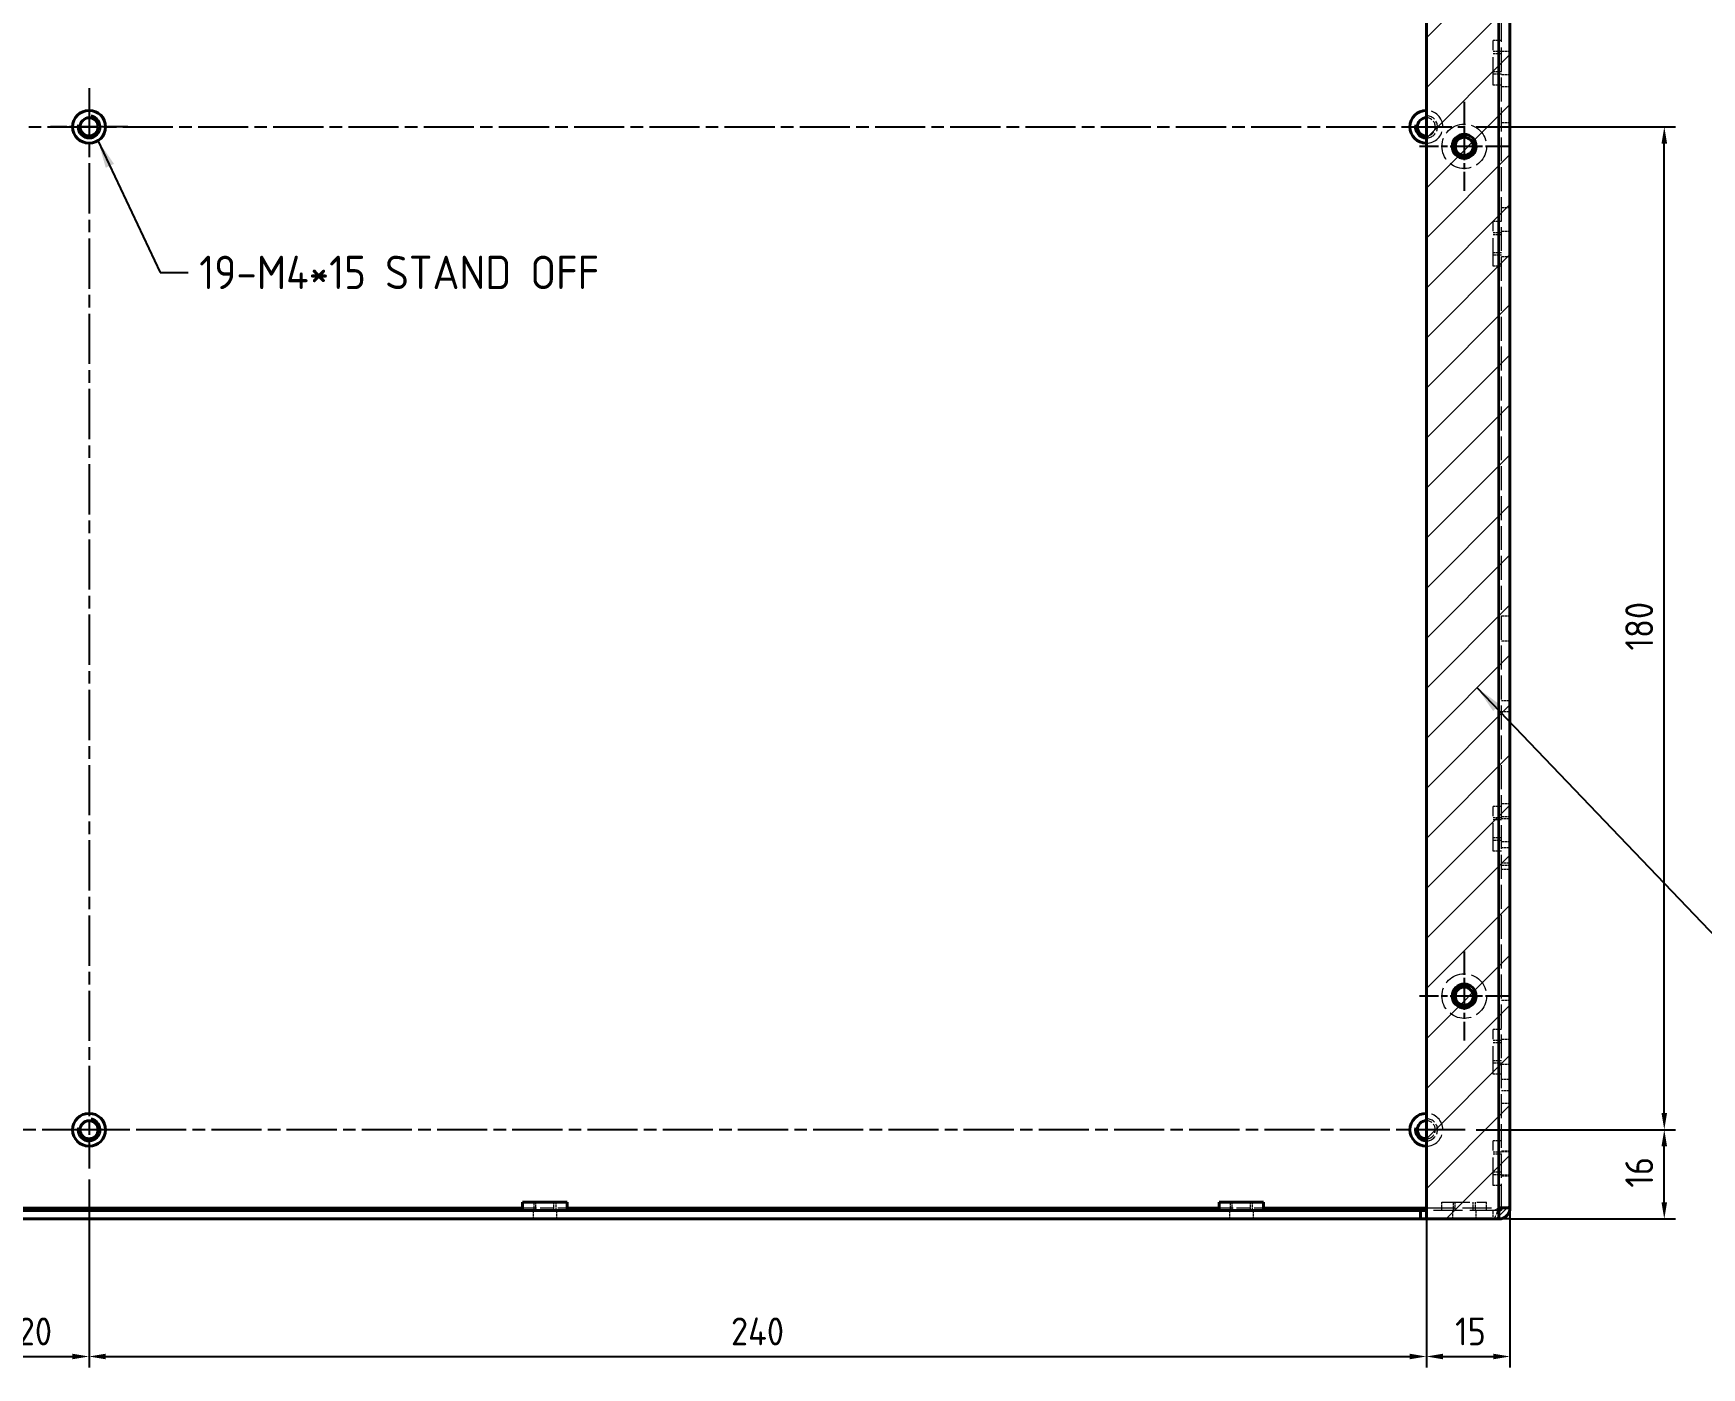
# Model space of a CAD drawing. Header units: millimetres. Extents: x 0 to 1682, y 0 to 1188.
# Drawn here: x 820.5 to 1119.9, y 598.4 to 837.8 of the extents above; entities that cross this region are included whole.
import ezdxf

# ---------------------------------------------------------------- set-up
doc = ezdxf.new("R2010")
doc.units = ezdxf.units.MM
doc.header["$LTSCALE"] = 2
doc.linetypes.add('CHAIN', pattern=[0.3543, 0.2362, -0.0295, 0.0591, -0.0295])
doc.linetypes.add('DASHED', pattern=[0.2067, 0.1654, -0.0413])
for name, color, linetype, lineweight in [('가려진 것(ISO)', 2, 'DASHED', 18), ('가려진 좁은 것(ISO)', 2, 'DASHED', 18), ('가시적인 것(ISO)', 3, 'Continuous', 40), ('가시적인 좁은 것(ISO)', 3, 'Continuous', 35), ('기호(ISO)', 5, 'Continuous', 25), ('스케치 형상(ISO)', 3, 'Continuous', 25), ('중심 표식(ISO)', 1, 'Continuous', 25), ('중심선(ISO)', 1, 'Continuous', 25), ('치수(ISO)', 2, 'Continuous', 25), ('해치(ISO)', 7, 'Continuous', 18)]:
    doc.layers.add(name, color=color, linetype=linetype, lineweight=lineweight)
doc.styles.add('치수 텍스트_PSTEK_POSCO', font='isocp.shx')
doc.dimstyles.new('치수_PSTEK_POSCO', dxfattribs={"dimscale": 2, "dimtxt": 2.5, "dimasz": 1.5, "dimexe": 1, "dimexo": 1, "dimgap": 1, "dimtad": 1, "dimrnd": 1e-08, "dimdsep": 46, "dimtxsty": '치수 텍스트_PSTEK_POSCO', "dimcen": 0.09, "dimdle": 10, "dimclrd": 7, "dimclre": 7, "dimclrt": 2, "dimadec": 1, "dimazin": 2, "dimtfac": 1, "dimtmove": 0, "dimatfit": 3, "dimfxl": 0, "dimtolj": 1, "dimlwd": -1, "dimlwe": -1, "dimarcsym": 0})
doc.dimstyles.new('치수_PSTEK_POSCO$7', dxfattribs={"dimscale": 2, "dimtxt": 2.5, "dimasz": 2.5, "dimexe": 1, "dimexo": 1, "dimgap": 1, "dimtad": 1, "dimrnd": 1e-08, "dimdsep": 46, "dimtxsty": '치수 텍스트_PSTEK_POSCO', "dimcen": 0.09, "dimdle": 10, "dimclrd": 7, "dimclre": 7, "dimclrt": 2, "dimadec": 1, "dimazin": 2, "dimtfac": 1, "dimtmove": 0, "dimatfit": 3, "dimfxl": 0, "dimtolj": 1, "dimlwd": -1, "dimlwe": -1, "dimarcsym": 0})

# ---------------------------------------------------------------- blocks, each defined once
blk = doc.blocks.new('*D25')
at = {"layer": 'Defpoints', "color": 0, "transparency": 16777216}
for p in [(810.49, 634.1), (830.49, 634.1), (830.49, 600.36)]:
    blk.add_point(p, dxfattribs=at)
at = {"layer": '치수(ISO)', "color": 7, "transparency": 16777216}
for p, q in [((810.49, 632.1), (810.49, 598.36)), ((830.49, 632.1), (830.49, 598.36)), ((813.49, 600.36), (827.49, 600.36))]:
    blk.add_line(p, q, dxfattribs=at)
for points in [[(813.49, 600.86), (813.49, 599.86), (810.49, 600.36)], [(827.49, 600.86), (827.49, 599.86), (830.49, 600.36)]]:
    blk.add_solid(points, dxfattribs=at)
at = {"layer": '치수(ISO)', "color": 2, "transparency": 16777216, "insert": (817.69, 604.86), "char_height": 5, "attachment_point": 4, "style": '치수 텍스트_PSTEK_POSCO'}
blk.add_mtext('\\A1;20', dxfattribs=at)
blk = doc.blocks.new('*D26')
at = {"layer": 'Defpoints', "color": 0, "transparency": 16777216}
for p in [(830.49, 634.1), (1070.49, 634.1), (1070.49, 600.36)]:
    blk.add_point(p, dxfattribs=at)
at = {"layer": '치수(ISO)', "color": 7, "transparency": 16777216}
for p, q in [((830.49, 632.1), (830.49, 598.36)), ((1070.49, 632.1), (1070.49, 598.36)), ((833.49, 600.36), (1067.49, 600.36))]:
    blk.add_line(p, q, dxfattribs=at)
for points in [[(833.49, 600.86), (833.49, 599.86), (830.49, 600.36)], [(1067.49, 600.86), (1067.49, 599.86), (1070.49, 600.36)]]:
    blk.add_solid(points, dxfattribs=at)
at = {"layer": '치수(ISO)', "color": 2, "transparency": 16777216, "insert": (945.69, 604.86), "char_height": 5, "attachment_point": 4, "style": '치수 텍스트_PSTEK_POSCO'}
blk.add_mtext('\\A1;240', dxfattribs=at)
blk = doc.blocks.new('*D27')
at = {"layer": 'Defpoints', "color": 0, "transparency": 16777216}
for p in [(1070.49, 634.1), (1085.49, 627.05), (1085.49, 600.36)]:
    blk.add_point(p, dxfattribs=at)
at = {"layer": '치수(ISO)', "color": 7, "transparency": 16777216}
for p, q in [((1070.49, 632.1), (1070.49, 598.36)), ((1085.49, 625.05), (1085.49, 598.36)), ((1073.49, 600.36), (1082.49, 600.36))]:
    blk.add_line(p, q, dxfattribs=at)
for points in [[(1073.49, 600.86), (1073.49, 599.86), (1070.49, 600.36)], [(1082.49, 600.86), (1082.49, 599.86), (1085.49, 600.36)]]:
    blk.add_solid(points, dxfattribs=at)
at = {"layer": '치수(ISO)', "color": 2, "transparency": 16777216, "insert": (1075.65, 604.86), "char_height": 5, "attachment_point": 4, "style": '치수 텍스트_PSTEK_POSCO'}
blk.add_mtext('\\A1;15', dxfattribs=at)
blk = doc.blocks.new('*D28')
at = {"layer": 'Defpoints', "color": 0, "transparency": 16777216}
for p in [(1077.44, 821.05), (1113.19, 821.05), (1077.44, 641.05)]:
    blk.add_point(p, dxfattribs=at)
at = {"layer": '치수(ISO)', "color": 7, "transparency": 16777216}
for p, q in [((1079.44, 821.05), (1115.19, 821.05)), ((1113.19, 644.05), (1113.19, 818.05)), ((1079.44, 641.05), (1115.19, 641.05))]:
    blk.add_line(p, q, dxfattribs=at)
for points in [[(1112.69, 818.05), (1113.69, 818.05), (1113.19, 821.05)], [(1112.69, 644.05), (1113.69, 644.05), (1113.19, 641.05)]]:
    blk.add_solid(points, dxfattribs=at)
at = {"layer": '치수(ISO)', "color": 2, "transparency": 16777216, "insert": (1108.69, 727.07), "char_height": 5, "attachment_point": 4, "rotation": 90, "style": '치수 텍스트_PSTEK_POSCO'}
blk.add_mtext('\\A1;180', dxfattribs=at)
blk = doc.blocks.new('*D29')
at = {"layer": 'Defpoints', "color": 0, "transparency": 16777216}
for p in [(1077.44, 641.05), (1113.19, 641.05), (1083.49, 625.05)]:
    blk.add_point(p, dxfattribs=at)
at = {"layer": '치수(ISO)', "color": 7, "transparency": 16777216}
for p, q in [((1079.44, 641.05), (1115.19, 641.05)), ((1113.19, 628.05), (1113.19, 638.05)), ((1085.49, 625.05), (1115.19, 625.05))]:
    blk.add_line(p, q, dxfattribs=at)
for points in [[(1112.69, 638.05), (1113.69, 638.05), (1113.19, 641.05)], [(1112.69, 628.05), (1113.69, 628.05), (1113.19, 625.05)]]:
    blk.add_solid(points, dxfattribs=at)
at = {"layer": '치수(ISO)', "color": 2, "transparency": 16777216, "insert": (1108.69, 630.66), "char_height": 5, "attachment_point": 4, "rotation": 90, "style": '치수 텍스트_PSTEK_POSCO'}
blk.add_mtext('\\A1;16', dxfattribs=at)

msp = doc.modelspace()

# ---------------------------------------------------------------- hatches: boundary and pattern name
at = {"layer": '해치(ISO)'}
h = msp.add_hatch(dxfattribs=at)
h.set_pattern_fill('ANSI31', color=1, scale=50.8, style=0)
h.set_pattern_definition([(45, (0, 0), (-4.490128, 4.490128), [])])
h.paths.add_polyline_path([(1070.4877, 1010.0492), (1070.4877, 625.0492), (1085.4877, 625.0492), (1085.4877, 1010.0492)])

# ---------------------------------------------------------------- linework, layer by layer
at = {"layer": '가려진 것(ISO)', "ltscale": 12.980641}
msp.add_line((1083.9877, 627.0492), (1083.9877, 1008.0492), dxfattribs=at)
at = {"layer": '가려진 것(ISO)', "ltscale": 15.198803}
for p, q in [((1082.4877, 828.5492), (1082.4877, 836.5492)), ((1082.4877, 796.0492), (1082.4877, 804.0492)), ((1082.4877, 691.0492), (1082.4877, 699.0492)), ((1082.4877, 651.0492), (1082.4877, 659.0492)), ((1082.4877, 631.0492), (1082.4877, 639.0492)), ((1073.2877, 628.0492), (1081.2877, 628.0492))]:
    msp.add_line(p, q, dxfattribs=at)
at = {"layer": '가려진 것(ISO)', "ltscale": 1.428422}
for p, q in [((1083.9877, 836.5492), (1082.4877, 836.5492)), ((1083.9877, 834.5492), (1082.4877, 834.5492)), ((1083.9877, 834.1702), (1082.4877, 834.1702)), ((1083.9877, 834.6492), (1085.4877, 834.6492)), ((1083.9877, 830.9282), (1082.4877, 830.9282)), ((1082.4877, 830.5492), (1083.9877, 830.5492)), ((1083.9877, 830.4492), (1085.4877, 830.4492)), ((1083.9877, 828.5492), (1082.4877, 828.5492)), ((1083.9877, 828.2992), (1085.4877, 828.2992)), ((1083.9877, 821.7992), (1085.4877, 821.7992)), ((1083.9877, 806.5492), (1085.4877, 806.5492)), ((1083.9877, 804.0492), (1082.4877, 804.0492)), ((1083.9877, 802.0492), (1082.4877, 802.0492)), ((1083.9877, 801.6702), (1082.4877, 801.6702)), ((1083.9877, 802.2992), (1085.4877, 802.2992)), ((1083.9877, 798.4282), (1082.4877, 798.4282)), ((1082.4877, 798.0492), (1083.9877, 798.0492)), ((1083.9877, 797.7992), (1085.4877, 797.7992)), ((1083.9877, 796.0492), (1082.4877, 796.0492)), ((1083.9877, 733.2992), (1085.4877, 733.2992)), ((1083.9877, 728.7992), (1085.4877, 728.7992)), ((1085.4877, 718.0492), (1083.9877, 718.0492)), ((1083.9877, 699.0492), (1082.4877, 699.0492)), ((1083.9877, 699.6234), (1085.4877, 699.6234)), ((1083.9877, 697.0492), (1082.4877, 697.0492)), ((1083.9877, 696.6702), (1082.4877, 696.6702)), ((1083.9877, 697.2992), (1085.4877, 697.2992)), ((1085.4877, 696.8819), (1083.9877, 696.8819)), ((1083.9877, 693.4282), (1082.4877, 693.4282)), ((1082.4877, 693.0492), (1083.9877, 693.0492)), ((1083.9877, 692.7992), (1085.4877, 692.7992)), ((1083.9877, 691.0492), (1082.4877, 691.0492)), ((1083.9877, 688.5492), (1085.4877, 688.5492)), ((1085.4877, 687.7636), (1083.9877, 687.7636)), ((1083.9877, 664.2992), (1085.4877, 664.2992)), ((1083.9877, 659.0492), (1082.4877, 659.0492)), ((1083.9877, 657.0492), (1082.4877, 657.0492)), ((1083.9877, 656.6702), (1082.4877, 656.6702)), ((1083.9877, 657.2992), (1085.4877, 657.2992)), ((1083.9877, 653.4282), (1082.4877, 653.4282)), ((1082.4877, 653.0492), (1083.9877, 653.0492)), ((1083.9877, 652.7992), (1085.4877, 652.7992)), ((1083.9877, 651.0492), (1082.4877, 651.0492)), ((1085.4877, 648.0492), (1083.9877, 648.0492)), ((1083.9877, 645.7992), (1085.4877, 645.7992)), ((1083.9877, 639.0492), (1082.4877, 639.0492)), ((1083.9877, 637.0492), (1082.4877, 637.0492)), ((1083.9877, 636.6702), (1082.4877, 636.6702)), ((1083.9877, 637.2992), (1085.4877, 637.2992)), ((1083.9877, 637.1492), (1085.4877, 637.1492)), ((1083.9877, 633.4282), (1082.4877, 633.4282)), ((1082.4877, 633.0492), (1083.9877, 633.0492)), ((1083.9877, 632.9492), (1085.4877, 632.9492)), ((1083.9877, 632.7992), (1085.4877, 632.7992)), ((1083.9877, 631.0492), (1082.4877, 631.0492)), ((910.1877, 626.5492), (910.1877, 625.0492)), ((910.2877, 628.0492), (910.2877, 626.5492)), ((910.6667, 626.5492), (910.6667, 628.0492)), ((913.9087, 626.5492), (913.9087, 628.0492)), ((914.2877, 626.5492), (914.2877, 628.0492)), ((914.3877, 626.5492), (914.3877, 625.0492)), ((1035.1877, 626.5492), (1035.1877, 625.0492)), ((1035.2877, 628.0492), (1035.2877, 626.5492)), ((1035.6667, 626.5492), (1035.6667, 628.0492)), ((1038.9087, 626.5492), (1038.9087, 628.0492)), ((1039.2877, 626.5492), (1039.2877, 628.0492)), ((1039.3877, 626.5492), (1039.3877, 625.0492)), ((1073.2877, 626.5492), (1073.2877, 628.0492)), ((1075.1877, 626.5492), (1075.1877, 625.0492)), ((1075.2877, 628.0492), (1075.2877, 626.5492)), ((1075.6667, 626.5492), (1075.6667, 628.0492)), ((1078.9087, 626.5492), (1078.9087, 628.0492)), ((1079.2877, 626.5492), (1079.2877, 628.0492)), ((1079.3877, 626.5492), (1079.3877, 625.0492)), ((1081.2877, 626.5492), (1081.2877, 628.0492))]:
    msp.add_line(p, q, dxfattribs=at)
at = {"layer": '가려진 것(ISO)', "ltscale": 0.009423}
for p, q in [((1085.4877, 830.7492), (1085.4977, 830.7492)), ((1085.4877, 829.0492), (1085.4977, 829.0492)), ((1085.4877, 827.5492), (1085.4977, 827.5492)), ((1085.4877, 826.5492), (1085.4977, 826.5492)), ((1085.4877, 825.3992), (1085.4977, 825.3992)), ((1085.4877, 824.6992), (1085.4977, 824.6992)), ((1085.4877, 823.5492), (1085.4977, 823.5492)), ((1085.4877, 822.5492), (1085.4977, 822.5492)), ((1085.4877, 821.0492), (1085.4977, 821.0492)), ((1085.4877, 819.3492), (1085.4977, 819.3492)), ((1085.4877, 669.4682), (1085.4977, 669.4682)), ((1085.4877, 668.2745), (1085.4977, 668.2745)), ((1085.4877, 666.4998), (1085.4977, 666.4998)), ((1085.4877, 666.4949), (1085.4977, 666.4949)), ((1085.4877, 665.7899), (1085.4977, 665.7899)), ((1085.4877, 665.328), (1085.4977, 665.328)), ((1085.4877, 663.9787), (1085.4977, 663.9787)), ((1085.4877, 663.1935), (1085.4977, 663.1935)), ((1085.4877, 661.2802), (1085.4977, 661.2802)), ((1085.4877, 660.4804), (1085.4977, 660.4804)), ((1085.4877, 658.6522), (1085.4977, 658.6522)), ((1085.4877, 657.8523), (1085.4977, 657.8523)), ((1085.4877, 655.9949), (1085.4977, 655.9949)), ((1085.4877, 655.392), (1085.4977, 655.392)), ((1085.4877, 654.7453), (1085.4977, 654.7453)), ((1085.4877, 651.7283), (1085.4977, 651.7283)), ((1085.4877, 650.0193), (1085.4977, 650.0193)), ((1085.4877, 649.2194), (1085.4977, 649.2194)), ((1085.4877, 648.4633), (1085.4977, 648.4633)), ((1085.4877, 648.264), (1085.4977, 648.264)), ((1085.4877, 648.1789), (1085.4977, 648.1789)), ((1085.4877, 648.1011), (1085.4977, 648.1011)), ((1085.4877, 647.9552), (1085.4977, 647.9552)), ((1085.4877, 647.8556), (1085.4977, 647.8556)), ((1085.4877, 647.6368), (1085.4977, 647.6368)), ((1085.4877, 647.5979), (1085.4977, 647.5979)), ((1085.4877, 647.435), (1085.4977, 647.435)), ((1085.4877, 647.3693), (1085.4977, 647.3693)), ((1085.4877, 647.2186), (1085.4977, 647.2186)), ((1085.4877, 646.8855), (1085.4977, 646.8855)), ((1085.4877, 646.7397), (1085.4977, 646.7397)), ((1085.4877, 646.6716), (1085.4977, 646.6716)), ((1085.4877, 646.6278), (1085.4977, 646.6278)), ((1085.4877, 646.5768), (1085.4977, 646.5768)), ((1085.4877, 646.5452), (1085.4977, 646.5452)), ((1085.4877, 646.5379), (1085.4977, 646.5379)), ((1085.4877, 646.358), (1085.4977, 646.358)), ((1085.4877, 646.3045), (1085.4977, 646.3045)), ((1085.4877, 646.2632), (1085.4977, 646.2632)), ((1085.4877, 645.8888), (1085.4977, 645.8888)), ((1085.4877, 645.8839), (1085.4977, 645.8839)), ((1085.4877, 644.8653), (1085.4977, 644.8653)), ((1085.4877, 644.7267), (1085.4977, 644.7267)), ((1085.4877, 644.6489), (1085.4977, 644.6489)), ((1085.4877, 643.9123), (1085.4977, 643.9123)), ((1085.4877, 643.4066), (1085.4977, 643.4066))]:
    msp.add_line(p, q, dxfattribs=at)
at = {"layer": '가려진 것(ISO)', "ltscale": 15.72327}
msp.add_line((1083.4877, 626.5492), (1070.4877, 626.5492), dxfattribs=at)
at = {"layer": '가려진 것(ISO)', "ltscale": 0.166787}
msp.add_line((1082.427, 626.5492), (1082.427, 626.374), dxfattribs=at)
at = {"layer": '가려진 것(ISO)', "ltscale": 1.261536}
msp.add_line((1082.427, 626.374), (1082.427, 625.0492), dxfattribs=at)
at = {"layer": '가려진 것(ISO)', "ltscale": 12.159042}
for centre in [(1077.2877, 817.5492), (1077.2877, 665.0492)]:
    msp.add_circle(centre, 4, dxfattribs=at)
at = {"layer": '가려진 것(ISO)', "ltscale": 11.209118}
for centre in [(1070.4877, 821.0492), (1070.4877, 641.0492)]:
    msp.add_arc(centre, 2.95, 270, 90, dxfattribs=at)
at = {"layer": '가려진 것(ISO)', "ltscale": 5.651248}
for centre in [(1070.4877, 821.0492), (1070.4877, 641.0492)]:
    msp.add_arc(centre, 2, 270, 80, dxfattribs=at)
at = {"layer": '가려진 것(ISO)', "ltscale": 4.849754}
for centre in [(1070.4877, 821.0492), (1070.4877, 641.0492)]:
    msp.add_arc(centre, 1.621, 270, 90, dxfattribs=at)
at = {"layer": '가려진 것(ISO)', "ltscale": 1.253394}
msp.add_open_spline([(1083.4877, 627.0492), (1083.1342, 626.7874), (1082.7806, 626.5492), (1082.427, 626.5492)], degree=3, dxfattribs=at)
at = {"layer": '가려진 것(ISO)', "ltscale": 2.644453}
msp.add_open_spline([(1082.427, 625.0492), (1082.6913, 625.0492), (1082.9555, 625.5543), (1083.2197, 626.276), (1083.2521, 626.3647), (1083.2846, 626.4561), (1083.3171, 626.5492)], degree=3, knots=[0, 0, 0, 0, 1.17385238, 1.17385238, 1.17385238, 1.31811607, 1.31811607, 1.31811607, 1.31811607], dxfattribs=at)
at = {"layer": '가려진 것(ISO)', "ltscale": 0.507866}
msp.add_open_spline([(1083.3171, 626.5492), (1083.374, 626.7123), (1083.4308, 626.8808), (1083.4877, 627.0492)], degree=3, dxfattribs=at)
at = {"layer": '가려진 좁은 것(ISO)', "ltscale": 1.428422}
for p, q in [((1085.4877, 716.0492), (1083.9877, 716.0492)), ((1085.4877, 691.6344), (1083.9877, 691.6344)), ((1085.4877, 688.8929), (1083.9877, 688.8929)), ((1085.4877, 650.0492), (1083.9877, 650.0492))]:
    msp.add_line(p, q, dxfattribs=at)
at = {"layer": '가려진 좁은 것(ISO)', "ltscale": 0.009423}
for p, q in [((1085.4877, 669.2591), (1085.4977, 669.2591)), ((1085.4877, 669.2567), (1085.4977, 669.2567)), ((1085.4877, 669.2299), (1085.4977, 669.2299)), ((1085.4877, 668.8531), (1085.4977, 668.8531)), ((1085.4877, 668.841), (1085.4977, 668.841)), ((1085.4877, 668.8264), (1085.4977, 668.8264)), ((1085.4877, 667.9099), (1085.4977, 667.9099)), ((1085.4877, 666.2105), (1085.4977, 666.2105)), ((1085.4877, 666.1303), (1085.4977, 666.1303)), ((1085.4877, 665.9868), (1085.4977, 665.9868)), ((1085.4877, 665.9455), (1085.4977, 665.9455)), ((1085.4877, 665.7753), (1085.4977, 665.7753)), ((1085.4877, 665.469), (1085.4977, 665.469)), ((1085.4877, 661.7737), (1085.4977, 661.7737)), ((1085.4877, 659.9868), (1085.4977, 659.9868)), ((1085.4877, 659.1457), (1085.4977, 659.1457)), ((1085.4877, 657.3588), (1085.4977, 657.3588)), ((1085.4877, 656.4325), (1085.4977, 656.4325)), ((1085.4877, 656.3912), (1085.4977, 656.3912)), ((1085.4877, 655.8661), (1085.4977, 655.8661)), ((1085.4877, 655.8369), (1085.4977, 655.8369)), ((1085.4877, 655.6667), (1085.4977, 655.6667)), ((1085.4877, 655.5257), (1085.4977, 655.5257)), ((1085.4877, 655.3945), (1085.4977, 655.3945)), ((1085.4877, 655.3385), (1085.4977, 655.3385)), ((1085.4877, 654.9325), (1085.4977, 654.9325)), ((1085.4877, 653.2064), (1085.4977, 653.2064)), ((1085.4877, 652.7786), (1085.4977, 652.7786)), ((1085.4877, 652.499), (1085.4977, 652.499)), ((1085.4877, 652.2802), (1085.4977, 652.2802)), ((1085.4877, 652.0565), (1085.4977, 652.0565)), ((1085.4877, 651.7867), (1085.4977, 651.7867)), ((1085.4877, 650.5128), (1085.4977, 650.5128)), ((1085.4877, 648.7259), (1085.4977, 648.7259)), ((1085.4877, 648.3466), (1085.4977, 648.3466)), ((1085.4877, 647.8653), (1085.4977, 647.8653)), ((1085.4877, 647.8191), (1085.4977, 647.8191)), ((1085.4877, 647.7486), (1085.4977, 647.7486)), ((1085.4877, 647.2915), (1085.4977, 647.2915)), ((1085.4877, 647.2672), (1085.4977, 647.2672)), ((1085.4877, 647.1043), (1085.4977, 647.1043)), ((1085.4877, 647.0217), (1085.4977, 647.0217)), ((1085.4877, 646.9949), (1085.4977, 646.9949)), ((1085.4877, 646.9876), (1085.4977, 646.9876)), ((1085.4877, 646.8782), (1085.4977, 646.8782)), ((1085.4877, 646.7907), (1085.4977, 646.7907)), ((1085.4877, 646.1732), (1085.4977, 646.1732)), ((1085.4877, 646.0833), (1085.4977, 646.0833)), ((1085.4877, 645.2737), (1085.4977, 645.2737)), ((1085.4877, 645.1619), (1085.4977, 645.1619)), ((1085.4877, 644.576), (1085.4977, 644.576)), ((1085.4877, 644.5128), (1085.4977, 644.5128)), ((1085.4877, 644.503), (1085.4977, 644.503)), ((1085.4877, 644.4787), (1085.4977, 644.4787)), ((1085.4877, 644.2648), (1085.4977, 644.2648)), ((1085.4877, 644.1675), (1085.4977, 644.1675)), ((1085.4877, 644.1238), (1085.4977, 644.1238)), ((1085.4877, 644.0411), (1085.4977, 644.0411)), ((1085.4877, 644.0314), (1085.4977, 644.0314)), ((1085.4877, 643.7202), (1085.4977, 643.7202))]:
    msp.add_line(p, q, dxfattribs=at)
at = {"layer": '가려진 좁은 것(ISO)', "ltscale": 7.618686}
for p, q in [((908.2877, 627.0492), (916.2877, 627.0492)), ((1033.2877, 627.0492), (1041.2877, 627.0492))]:
    msp.add_line(p, q, dxfattribs=at)
at = {"layer": '가려진 좁은 것(ISO)', "ltscale": 15.72327}
msp.add_line((1070.4877, 627.0492), (1083.4877, 627.0492), dxfattribs=at)
at = {"layer": '가시적인 것(ISO)'}
for p, q in [((1070.4877, 1010.0492), (1070.4877, 625.0492)), ((1085.4877, 1008.0492), (1085.4877, 627.0492)), ((1085.4877, 831.0492), (1085.4977, 831.0492)), ((1085.4977, 819.0492), (1085.4977, 831.0492)), ((1085.4877, 819.0492), (1085.4977, 819.0492)), ((1085.4877, 669.5581), (1085.4977, 669.5581)), ((1085.4877, 667.5525), (1085.4977, 667.5525)), ((1085.4877, 667.1951), (1085.4977, 667.1951)), ((1085.4877, 665.2672), (1085.4977, 665.2672)), ((1085.4877, 665.0776), (1085.4977, 665.0776)), ((1085.4877, 665.0095), (1085.4977, 665.0095)), ((1085.4977, 664.2486), (1085.4977, 665.0095)), ((1085.4877, 664.2486), (1085.4977, 664.2486)), ((1085.4877, 663.597), (1085.4977, 663.597)), ((1085.4877, 662.9431), (1085.4977, 662.9431)), ((1085.4877, 662.1627), (1085.4977, 662.1627)), ((1085.4877, 662.0363), (1085.4977, 662.0363)), ((1085.4977, 663.597), (1085.4977, 664.2486)), ((1085.4977, 662.9431), (1085.4977, 663.597)), ((1085.4977, 662.1627), (1085.4977, 662.9431)), ((1085.4877, 659.7243), (1085.4977, 659.7243)), ((1085.4877, 659.4082), (1085.4977, 659.4082)), ((1085.4877, 657.0962), (1085.4977, 657.0962)), ((1085.4877, 656.751), (1085.4977, 656.751)), ((1085.4877, 656.6684), (1085.4977, 656.6684)), ((1085.4977, 654.6797), (1085.4977, 656.6684)), ((1085.4877, 654.6797), (1085.4977, 654.6797)), ((1085.4877, 654.6189), (1085.4977, 654.6189)), ((1085.4877, 654.5509), (1085.4977, 654.5509)), ((1085.4877, 654.0452), (1085.4977, 654.0452)), ((1085.4877, 653.5225), (1085.4977, 653.5225)), ((1085.4977, 654.5509), (1085.4977, 654.6189)), ((1085.4977, 653.5225), (1085.4977, 654.0452)), ((1085.4877, 651.2056), (1085.4977, 651.2056)), ((1085.4877, 650.7753), (1085.4977, 650.7753)), ((1085.4877, 648.7186), (1085.4977, 648.7186)), ((1085.4877, 648.6068), (1085.4977, 648.6068)), ((1085.4877, 648.1838), (1085.4977, 648.1838)), ((1085.4877, 647.9771), (1085.4977, 647.9771)), ((1085.4977, 648.1838), (1085.4977, 648.6068)), ((1085.4977, 647.9771), (1085.4977, 648.1838)), ((1085.4877, 645.8134), (1085.4977, 645.8134)), ((1085.4877, 645.8037), (1085.4977, 645.8037)), ((1085.4877, 645.4828), (1085.4977, 645.4828)), ((1085.4877, 645.405), (1085.4977, 645.405)), ((1085.4877, 643.3434), (1085.4977, 643.3434)), ((1085.4877, 643.3288), (1085.4977, 643.3288)), ((1085.4877, 643.2559), (1085.4977, 643.2559)), ((1085.4977, 643.2559), (1085.4977, 643.3288)), ((601.5484, 626.5492), (1069.427, 626.5492)), ((908.2877, 628.0492), (916.2877, 628.0492)), ((908.2877, 626.5492), (908.2877, 628.0492)), ((916.2877, 626.5492), (916.2877, 628.0492)), ((1033.2877, 628.0492), (1041.2877, 628.0492)), ((1033.2877, 626.5492), (1033.2877, 628.0492)), ((1041.2877, 626.5492), (1041.2877, 628.0492)), ((1070.4877, 626.5492), (1069.427, 626.5492)), ((1069.427, 626.5492), (1069.427, 625.0492)), ((1083.4877, 625.0492), (1083.4877, 627.0492)), ((1083.4877, 627.0492), (1083.9877, 627.0492)), ((1083.9877, 627.0492), (1085.4877, 627.0492)), ((601.5484, 625.0492), (1069.427, 625.0492)), ((1069.427, 625.0492), (1070.4877, 625.0492)), ((1083.4877, 625.0492), (1070.4877, 625.0492))]:
    msp.add_line(p, q, dxfattribs=at)
for centre, radius in [((830.4877, 821.0492), 2.95), ((830.4877, 821.0492), 1.621), ((1077.2877, 817.5492), 2.15), ((1077.2877, 817.5492), 1.621), ((1077.2877, 665.0492), 2.15), ((1077.2877, 665.0492), 1.621), ((830.4877, 641.0492), 2.95), ((830.4877, 641.0492), 1.621)]:
    msp.add_circle(centre, radius, dxfattribs=at)
for centre, radius, start, end in [((1070.4877, 821.0492), 2.95, 90, 270), ((1070.4877, 821.0492), 1.621, 90, 270), ((1070.4877, 641.0492), 2.95, 90, 270), ((1070.4877, 641.0492), 1.621, 90, 270), ((1083.4877, 627.0492), 0.5, 270, 0), ((1083.4877, 627.0492), 2, 270, 0)]:
    msp.add_arc(centre, radius, start, end, dxfattribs=at)
for points in [[(1085.4977, 668.8069), (1085.4977, 668.9941), (1085.4977, 669.3685), (1085.4977, 669.5581)], [(1085.4977, 667.9342), (1085.4977, 668.1019), (1085.4977, 668.559), (1085.4977, 668.8069)], [(1085.4977, 667.5525), (1085.4977, 667.6342), (1085.4977, 667.7567), (1085.4977, 667.9342)], [(1085.4977, 666.0768), (1085.4977, 666.6603), (1085.4977, 666.9812), (1085.4977, 667.1951)], [(1085.4977, 665.2672), (1085.4977, 665.3718), (1085.4977, 665.8385), (1085.4977, 666.0768)], [(1085.4977, 661.7761), (1085.4977, 661.9123), (1085.4977, 661.9867), (1085.4977, 662.0363)], [(1085.4977, 660.8815), (1085.4977, 661.2048), (1085.4977, 661.6376), (1085.4977, 661.7761)], [(1085.4977, 659.9893), (1085.4977, 660.1303), (1085.4977, 660.5752), (1085.4977, 660.8815)], [(1085.4977, 659.7243), (1085.4977, 659.7739), (1085.4977, 659.8483), (1085.4977, 659.9893)], [(1085.4977, 659.1481), (1085.4977, 659.2842), (1085.4977, 659.3586), (1085.4977, 659.4082)], [(1085.4977, 658.2534), (1085.4977, 658.5768), (1085.4977, 659.0095), (1085.4977, 659.1481)], [(1085.4977, 657.3612), (1085.4977, 657.5022), (1085.4977, 657.9471), (1085.4977, 658.2534)], [(1085.4977, 657.0962), (1085.4977, 657.1458), (1085.4977, 657.2202), (1085.4977, 657.3612)], [(1085.4977, 656.6684), (1085.4977, 656.718), (1085.4977, 656.751)], [(1085.4977, 654.6189), (1085.4977, 654.6478), (1085.4977, 654.6797)], [(1085.4977, 653.4641), (1085.4977, 653.4982), (1085.4977, 653.5176), (1085.4977, 653.5225)], [(1085.4977, 653.1943), (1085.4977, 653.3013), (1085.4977, 653.4325), (1085.4977, 653.4641)], [(1085.4977, 652.9731), (1085.4977, 653.0265), (1085.4977, 653.1359), (1085.4977, 653.1943)], [(1085.4977, 652.7567), (1085.4977, 652.8102), (1085.4977, 652.922), (1085.4977, 652.9731)], [(1085.4977, 652.4771), (1085.4977, 652.5622), (1085.4977, 652.7081), (1085.4977, 652.7567)], [(1085.4977, 652.0444), (1085.4977, 652.1781), (1085.4977, 652.3872), (1085.4977, 652.4771)], [(1085.4977, 651.2056), (1085.4977, 651.3778), (1085.4977, 651.6359), (1085.4977, 652.0444)], [(1085.4977, 650.5152), (1085.4977, 650.6513), (1085.4977, 650.7257), (1085.4977, 650.7753)], [(1085.4977, 649.6205), (1085.4977, 649.9439), (1085.4977, 650.3766), (1085.4977, 650.5152)], [(1085.4977, 648.7283), (1085.4977, 648.8693), (1085.4977, 649.3142), (1085.4977, 649.6205)], [(1085.4977, 648.7186), (1085.4977, 648.7234), (1085.4977, 648.7283)], [(1085.4977, 648.6068), (1085.4977, 648.6739), (1085.4977, 648.7186)], [(1085.4977, 647.2648), (1085.4977, 647.4593), (1085.4977, 647.8167), (1085.4977, 647.9771)], [(1085.4977, 645.8134), (1085.4977, 646.1227), (1085.4977, 646.5865), (1085.4977, 647.2648)], [(1085.4977, 645.8037), (1085.4977, 645.8076), (1085.4977, 645.8134)], [(1085.4977, 645.0987), (1085.4977, 645.2518), (1085.4977, 645.3437), (1085.4977, 645.405)], [(1085.4977, 644.2988), (1085.4977, 644.5663), (1085.4977, 644.9601), (1085.4977, 645.0987)], [(1085.4977, 643.3434), (1085.4977, 643.499), (1085.4977, 644.0241), (1085.4977, 644.2988)], [(1085.4977, 643.3288), (1085.4977, 643.3361), (1085.4977, 643.3434)]]:
    msp.add_open_spline(points, degree=2, dxfattribs=at)
for points, knots in [([(1085.4977, 665.0776), (1085.4977, 665.1332), (1085.4977, 665.2165), (1085.4977, 665.2672)], [0, 0, 0, 1, 1.37719263, 1.37719263, 1.37719263]), ([(1085.4977, 645.405), (1085.4977, 645.4144), (1085.4977, 645.4554), (1085.4977, 645.4828)], [0.85248962, 0.85248962, 0.85248962, 1, 2, 2, 2])]:
    msp.add_open_spline(points, degree=2, knots=knots, dxfattribs=at)
at = {"layer": '가시적인 좁은 것(ISO)'}
for p, q in [((1083.4877, 627.0492), (1083.4877, 1008.0492)), ((1085.4877, 668.8069), (1085.4977, 668.8069)), ((1085.4877, 667.9342), (1085.4977, 667.9342)), ((1085.4877, 666.0768), (1085.4977, 666.0768)), ((1085.4877, 661.7761), (1085.4977, 661.7761)), ((1085.4877, 660.8815), (1085.4977, 660.8815)), ((1085.4877, 659.9893), (1085.4977, 659.9893)), ((1085.4877, 659.1481), (1085.4977, 659.1481)), ((1085.4877, 658.2534), (1085.4977, 658.2534)), ((1085.4877, 657.3612), (1085.4977, 657.3612)), ((1085.4877, 653.4641), (1085.4977, 653.4641)), ((1085.4877, 653.1943), (1085.4977, 653.1943)), ((1085.4877, 652.9731), (1085.4977, 652.9731)), ((1085.4877, 652.7567), (1085.4977, 652.7567)), ((1085.4877, 652.4771), (1085.4977, 652.4771)), ((1085.4877, 652.0444), (1085.4977, 652.0444)), ((1085.4877, 650.5152), (1085.4977, 650.5152)), ((1085.4877, 649.6205), (1085.4977, 649.6205)), ((1085.4877, 648.7283), (1085.4977, 648.7283)), ((1085.4877, 647.2648), (1085.4977, 647.2648)), ((1085.4877, 645.0987), (1085.4977, 645.0987)), ((1085.4877, 644.2988), (1085.4977, 644.2988)), ((762.6877, 627.0492), (908.2877, 627.0492)), ((916.2877, 627.0492), (1033.2877, 627.0492)), ((1041.2877, 627.0492), (1070.4877, 627.0492))]:
    msp.add_line(p, q, dxfattribs=at)
for centre, start, end in [((830.4877, 821.0492), 170, 80), ((1070.4877, 821.0492), 170, 270), ((1077.2877, 817.5492), 100, 10), ((1077.2877, 665.0492), 100, 10), ((830.4877, 641.0492), 170, 80), ((1070.4877, 641.0492), 170, 270)]:
    msp.add_arc(centre, 2, start, end, dxfattribs=at)
at = {"layer": '스케치 형상(ISO)'}
for p, q in [((1070.4877, 625.0492), (1070.4877, 1010.0492)), ((1085.4877, 1010.0492), (1085.4877, 625.0492)), ((1085.4877, 625.0492), (1070.4877, 625.0492))]:
    msp.add_line(p, q, dxfattribs=at)
at = {"layer": '중심 표식(ISO)', "linetype": 'CHAIN', "ltscale": 7.722792}
for p, q in [((1070.4877, 827.9992), (1070.4877, 814.0992)), ((837.4377, 821.0492), (823.5377, 821.0492)), ((1070.4877, 634.0992), (1070.4877, 647.9992)), ((837.4377, 641.0492), (823.5377, 641.0492))]:
    msp.add_line(p, q, dxfattribs=at)
at = {"layer": '중심 표식(ISO)', "linetype": 'CHAIN', "ltscale": 8.88956}
for p, q in [((1077.2877, 825.5492), (1077.2877, 809.5492)), ((1085.2877, 817.5492), (1069.2877, 817.5492)), ((1077.2877, 673.0492), (1077.2877, 657.0492)), ((1085.2877, 665.0492), (1069.2877, 665.0492))]:
    msp.add_line(p, q, dxfattribs=at)
at = {"layer": '중심선(ISO)', "linetype": 'CHAIN', "ltscale": 19.051651}
for p, q in [((830.4877, 827.9992), (830.4877, 634.0992)), ((593.5377, 821.0492), (1077.4377, 821.0492)), ((1077.4377, 641.0492), (803.5377, 641.0492))]:
    msp.add_line(p, q, dxfattribs=at)

# ---------------------------------------------------------------- texts
at = {"layer": '기호(ISO)', "color": 2, "insert": (850.256, 794.9176), "char_height": 6, "width": 84.028606, "attachment_point": 4, "style": '치수 텍스트_PSTEK_POSCO'}
msp.add_mtext('{\\fISOCP|b0|i0;\\H6.0000;19-M4*15 STAND OFF}', dxfattribs=at)

# ---------------------------------------------------------------- dimensions: what is measured, and where the dimension line sits
at = {"layer": '치수(ISO)', "color": 7}
for base, p1, p2, angle, picture, middle in [((1113.1938, 821.0492), (1077.4377, 641.0492), (1077.4377, 821.0492), 90, '*D28', (1113.1938, 731.0692)), ((1113.1938, 641.0492), (1083.4877, 625.0492), (1077.4377, 641.0492), 90, '*D29', (1113.1938, 633.0292)), ((830.4877, 600.3624), (810.4877, 634.0992), (830.4877, 634.0992), 180, '*D25', (820.5077, 600.3624)), ((1070.4877, 600.3624), (830.4877, 634.0992), (1070.4877, 634.0992), 180, '*D26', (950.5077, 600.3624)), ((1085.4877, 600.3624), (1070.4877, 634.0992), (1085.4877, 627.0492), 180, '*D27', (1078.0077, 600.3624))]:
    dim = msp.add_linear_dim(base=base, p1=p1, p2=p2, angle=angle, dimstyle='치수_PSTEK_POSCO', override={"dimdec": 2, "dimtp": 0, "dimtm": 0, "dimtdec": 2, "dimtofl": 0, "dimatfit": 1}, dxfattribs=at)
    dim.commit()
    dim.dimension.update_dxf_attribs({"geometry": picture, "text_midpoint": middle, "dimtype": 160})

# ---------------------------------------------------------------- leaders
at = {"layer": '기호(ISO)', "color": 7, "annotation_type": 0, "has_hookline": 1, "hookline_direction": 0}
for points, text_width in [([(832.0864, 818.57), (843.256, 794.9176), (848.256, 794.9176)], 82.0558), ([(1079.6055, 720.3919), (1132.5573, 665.03), (1137.5573, 665.03)], 101.3208)]:
    msp.add_leader(points, dimstyle='치수_PSTEK_POSCO$7', override={"dimtad": 0}, dxfattribs=dict(at, text_width=text_width))

doc.saveas('drawing.dxf')
